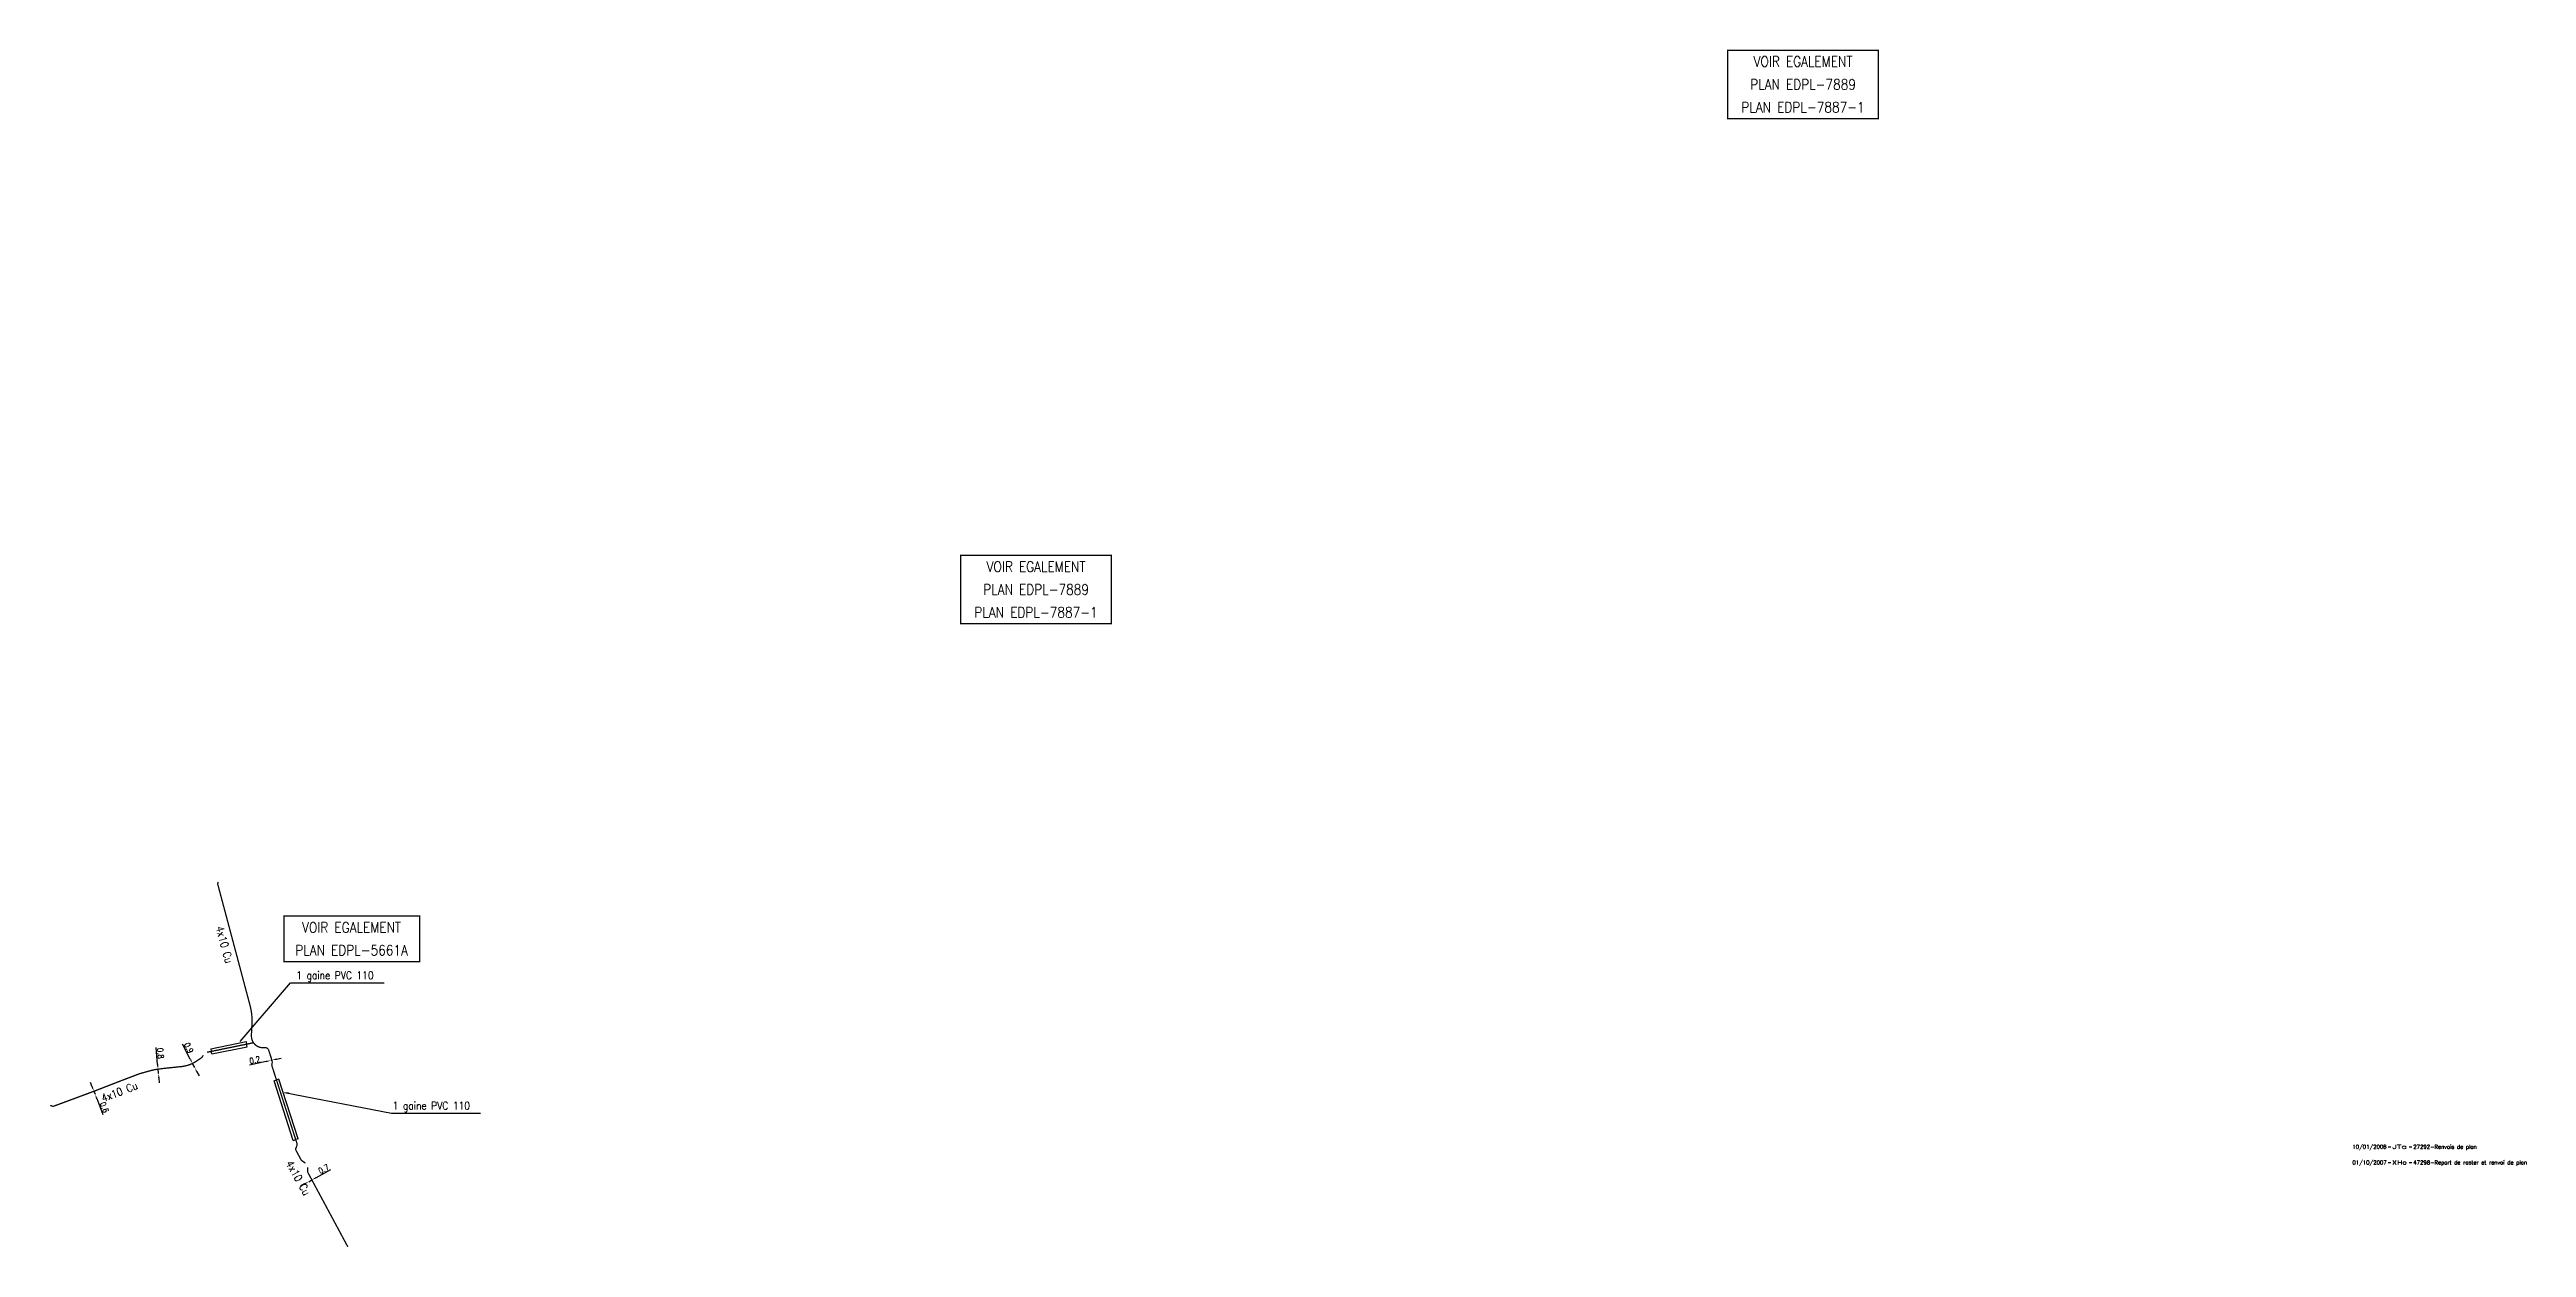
# Model space of a CAD drawing. Header units: millimetres. Extents: x 257036 to 257983, y 144000 to 144707.
# Drawn here: x 257506.2 to 257980.5, y 143999.9 to 144229.2 of the extents above; entities that cross this region are included whole.
import ezdxf
from ezdxf.enums import TextEntityAlignment as Align

# ---------------------------------------------------------------- set-up
doc = ezdxf.new("R2010")
doc.units = ezdxf.units.MM
doc.header["$PDMODE"] = 34
doc.linetypes.add('E_ST_Cu', pattern=[2000, 1000, 1000])
doc.layers.get('0').update_dxf_attribs({"linetype": 'CONTINUOUS'})
doc.layers.get('DEFPOINTS').update_dxf_attribs({"linetype": 'CONTINUOUS'})
for name, color, linetype in [('E_110', 1, 'CONTINUOUS'), ('E_400', 7, 'CONTINUOUS'), ('E_900', 7, 'CONTINUOUS')]:
    doc.layers.add(name, color=color, linetype=linetype)
doc.layers.add('E_910', color=7, linetype='CONTINUOUS', plot=False)
doc.styles.get("Standard").update_dxf_attribs({"font": 'romans.shx', "width": 0.85})
doc.dimstyles.get("Standard").update_dxf_attribs({"dimtxt": 1.5, "dimasz": 1.2, "dimexe": 0.625, "dimexo": 0.625, "dimgap": 0.25, "dimtad": 1, "dimdec": 1, "dimzin": 0, "dimdsep": 46, "dimtxsty": 'Standard', "dimcen": -0.5, "dimadec": 0, "dimazin": 0, "dimtfac": 1, "dimtdec": 1, "dimtmove": 0, "dimatfit": 3, "dimfxl": 1, "dimtolj": 1, "dimtzin": 0, "dimarcsym": 0})

# ---------------------------------------------------------------- blocks, each defined once
blk = doc.blocks.new('*D0')
at = {"layer": 'DEFPOINTS', "color": 0, "linetype": 'Continuous'}
for p in [(257548.61, 144035.68), (257548.61, 144035.68), (257548.8, 144035.72)]:
    blk.add_point(p, dxfattribs=at)
at = {"layer": 'E_110', "color": 0, "linetype": 'Continuous', "lineweight": -2}
for p, q in [((257547.73, 144035.48), (257544.53, 144034.76)), ((257548.8, 144035.72), (257548.61, 144035.68)), ((257549.68, 144035.92), (257550.56, 144036.12))]:
    blk.add_line(p, q, dxfattribs=at)
at = {"layer": 'E_110', "color": 0, "linetype": 'Continuous'}
for points in [[(257547.7, 144035.63), (257547.76, 144035.34), (257548.61, 144035.68)], [(257549.65, 144036.07), (257549.71, 144035.78), (257548.8, 144035.72)]]:
    blk.add_solid(points, dxfattribs=at)
at = {"layer": 'E_110', "color": 0, "linetype": 'Continuous', "insert": (257545.52, 144035.75), "char_height": 1.125, "attachment_point": 5, "rotation": 12.706}
blk.add_mtext('\\A1;0.2', dxfattribs=at)
blk = doc.blocks.new('*D7')
at = {"layer": 'DEFPOINTS', "color": 0, "linetype": 'Continuous'}
for p in [(257514.72, 144029.77), (257514.93, 144029.21), (257514.93, 144029.21)]:
    blk.add_point(p, dxfattribs=at)
at = {"layer": 'E_110', "color": 0, "linetype": 'Continuous', "lineweight": -2}
for p, q in [((257514.39, 144030.61), (257514.07, 144031.45)), ((257514.72, 144029.77), (257514.93, 144029.21)), ((257515.26, 144028.37), (257516.44, 144025.31))]:
    blk.add_line(p, q, dxfattribs=at)
at = {"layer": 'E_110', "color": 0, "linetype": 'Continuous'}
for points in [[(257514.53, 144030.66), (257514.25, 144030.55), (257514.72, 144029.77)], [(257515.4, 144028.42), (257515.12, 144028.31), (257514.93, 144029.21)]]:
    blk.add_solid(points, dxfattribs=at)
at = {"layer": 'E_110', "color": 0, "linetype": 'Continuous', "insert": (257516.71, 144026.69), "char_height": 1.125, "attachment_point": 5, "rotation": 291.1548}
blk.add_mtext('\\A1;0.6', dxfattribs=at)
blk = doc.blocks.new('*D8')
at = {"layer": 'DEFPOINTS', "color": 0, "linetype": 'Continuous'}
for p in [(257527, 144034), (257527.07, 144033.2), (257527.07, 144033.2)]:
    blk.add_point(p, dxfattribs=at)
at = {"layer": 'E_110', "color": 0, "linetype": 'Continuous', "lineweight": -2}
for p, q in [((257526.91, 144034.9), (257526.61, 144038.16)), ((257527.07, 144033.2), (257527, 144034)), ((257527.15, 144032.31), (257527.23, 144031.41))]:
    blk.add_line(p, q, dxfattribs=at)
at = {"layer": 'E_110', "color": 0, "linetype": 'Continuous'}
for points in [[(257527.06, 144034.91), (257526.76, 144034.88), (257527, 144034)], [(257527.3, 144032.32), (257527, 144032.29), (257527.07, 144033.2)]]:
    blk.add_solid(points, dxfattribs=at)
at = {"layer": 'E_110', "color": 0, "linetype": 'Continuous', "insert": (257527.47, 144037.04), "char_height": 1.125, "attachment_point": 5, "rotation": 275.2761}
blk.add_mtext('\\A1;0.8', dxfattribs=at)
blk = doc.blocks.new('*D9')
at = {"layer": 'DEFPOINTS', "color": 0, "linetype": 'Continuous'}
for p in [(257533.59, 144035.1), (257534.01, 144034.3), (257534.01, 144034.3)]:
    blk.add_point(p, dxfattribs=at)
at = {"layer": 'E_110', "color": 0, "linetype": 'Continuous', "lineweight": -2}
for p, q in [((257533.17, 144035.9), (257531.68, 144038.76)), ((257534.01, 144034.3), (257533.59, 144035.1)), ((257534.42, 144033.5), (257534.84, 144032.7))]:
    blk.add_line(p, q, dxfattribs=at)
at = {"layer": 'E_110', "color": 0, "linetype": 'Continuous'}
for points in [[(257533.31, 144035.97), (257533.04, 144035.83), (257533.59, 144035.1)], [(257534.55, 144033.57), (257534.29, 144033.43), (257534.01, 144034.3)]]:
    blk.add_solid(points, dxfattribs=at)
at = {"layer": 'E_110', "color": 0, "linetype": 'Continuous', "insert": (257532.88, 144038.07), "char_height": 1.125, "attachment_point": 5, "rotation": 297.5642}
blk.add_mtext('\\A1;0.9', dxfattribs=at)
blk = doc.blocks.new('*D10')
at = {"layer": 'DEFPOINTS', "color": 0, "linetype": 'Continuous'}
for p in [(257555.84, 144012.46), (257555.84, 144012.46), (257556.45, 144012.8)]:
    blk.add_point(p, dxfattribs=at)
at = {"layer": 'E_110', "color": 0, "linetype": 'Continuous', "lineweight": -2}
for p, q in [((257557.24, 144013.23), (257560.11, 144014.81)), ((257555.05, 144012.03), (257554.26, 144011.59)), ((257555.84, 144012.46), (257556.45, 144012.8))]:
    blk.add_line(p, q, dxfattribs=at)
at = {"layer": 'E_110', "color": 0, "linetype": 'Continuous'}
for points in [[(257554.98, 144012.16), (257555.12, 144011.89), (257555.84, 144012.46)], [(257557.17, 144013.36), (257557.31, 144013.1), (257556.45, 144012.8)]]:
    blk.add_solid(points, dxfattribs=at)
at = {"layer": 'E_110', "color": 0, "linetype": 'Continuous', "insert": (257558.71, 144014.9), "char_height": 1.125, "attachment_point": 5, "rotation": 28.8538}
blk.add_mtext('\\A1;0.7', dxfattribs=at)
blk = doc.blocks.new('GIS_MODF')
at = {"color": 0, "linetype": 'Continuous', "flags": 128}
for points in [[(-2.26, -0.01), (-1.76, -0.01)], [(1.76, -0.01), (2.26, -0.01)]]:
    blk.add_lwpolyline(points, dxfattribs=at)
at = {"color": 0, "linetype": 'Continuous'}
blk.add_attdef('DATE', text='', height=0.75, dxfattribs=at).set_placement((-2.58, -0.39), align=Align.RIGHT)
at = {"color": 0, "linetype": 'Continuous', "width": 3.590909}
blk.add_attdef('USER', text='', height=0.75, dxfattribs=at).set_placement((-1.52, -0.39), (1.31, -0.39), align=Align.FIT)
at = {"color": 0, "linetype": 'Continuous'}
blk.add_attdef('DESC', (2.53, -0.39), '', height=0.75, dxfattribs=at)

msp = doc.modelspace()

# ---------------------------------------------------------------- linework, layer by layer
at = {"layer": 'E_110', "linetype": 'E_ST_Cu', "const_width": 0.25, "flags": 128}
for points in [[(257555.22, 144016.01), (257554.54, 144016.48, -0.121357), (257554.38, 144016.66), (257553.42, 144018.44, -0.212944), (257553.39, 144018.85), (257553.6, 144019.44, 0.165995), (257553.6, 144019.77), (257548.8, 144034.64, -0.133773), (257548.79, 144034.9), (257548.82, 144035.06, 0.130181), (257548.8, 144035.72), (257548.15, 144037.74, 0.294807), (257547.38, 144038.13, -0.443326), (257544.88, 144040.25, -0.046759), (257544.9, 144041.03, 0.007768), (257544.96, 144042.39, 0.00732), (257544.97, 144043.83, 0.037231), (257544.88, 144044.9, 0.025922), (257544.58, 144046.32), (257538.45, 144069.32, -0.122867), (257538.44, 144069.57), (257538.51, 144069.86)], [(257506.34, 144027.06), (257506.71, 144026.93, 0.177391), (257507.05, 144026.93), (257514.71, 144029.77, 0.004024), (257514.72, 144029.77), (257519.32, 144031.56), (257523.41, 144033.12, -0.001351), (257524.84, 144033.52, -0.002241), (257525.68, 144033.75, -0.02529), (257526.61, 144033.95, -0.014585), (257527, 144034, -0.01112), (257528.29, 144034.17), (257531.53, 144034.51, 0.053358), (257532.82, 144034.79, 0.031298), (257533.59, 144035.1, 0.012342), (257533.84, 144035.23, 0.031275), (257535.34, 144036.22), (257535.48, 144036.39, 0.05663), (257535.6, 144036.58), (257535.65, 144036.7)], [(257555.64, 144015.24), (257555.65, 144014.41, 0.121357), (257555.71, 144014.18), (257556.45, 144012.8), (257563.33, 144000)]]:
    msp.add_lwpolyline(points, format="xyb", dxfattribs=at)
msp.add_lwpolyline([(257536.37, 144037.24), (257545.27, 144039.06)], dxfattribs=at)
at = {"layer": 'E_400', "color": 7, "linetype": 'CONTINUOUS'}
for p, q in [((257537.09, 144037.9), (257543.86, 144039.28)), ((257543.86, 144039.28), (257543.96, 144038.79)), ((257544.06, 144038.3), (257543.96, 144038.79)), ((257537.09, 144037.9), (257537.19, 144037.41)), ((257537.29, 144036.92), (257537.19, 144037.41)), ((257537.29, 144036.92), (257544.06, 144038.3)), ((257549.2, 144031.79), (257549.67, 144031.95)), ((257552.89, 144020.36), (257549.2, 144031.79)), ((257550.15, 144032.1), (257549.67, 144031.95)), ((257553.84, 144020.66), (257550.15, 144032.1)), ((257552.89, 144020.36), (257553.36, 144020.51)), ((257553.84, 144020.66), (257553.36, 144020.51))]:
    msp.add_line(p, q, dxfattribs=at)
at = {"layer": 'E_900', "const_width": 0.25}
for points in [[(257827.58, 144229.07), (257856.43, 144229.07), (257856.43, 144215.96), (257827.58, 144215.96)], [(257680.71, 144132.37), (257709.55, 144132.37), (257709.55, 144119.26), (257680.71, 144119.26)], [(257551.13, 144063.31), (257577.08, 144063.31), (257577.08, 144054.57), (257551.13, 144054.57)]]:
    msp.add_lwpolyline(points, close=True, dxfattribs=at)

# ---------------------------------------------------------------- block references
at = {"layer": 'E_910'}
ref = msp.add_blockref('GIS_MODF', (257956.33, 144019.15), dxfattribs=at)
ref.add_attrib('DATE', '10/01/2008', dxfattribs={"layer": '0', "color": 0, "linetype": 'Continuous', "height": 0.75}).set_placement((257953.75, 144018.77), align=Align.RIGHT)
ref.add_attrib('USER', 'JTa', dxfattribs={"layer": '0', "color": 0, "linetype": 'Continuous', "height": 0.75, "width": 1.680851}).set_placement((257954.82, 144018.77), (257957.64, 144018.77), align=Align.FIT)
ref.add_attrib('DESC', '27292-Renvois de plan', (257958.86, 144018.77), dxfattribs={"layer": '0', "color": 0, "linetype": 'Continuous', "height": 0.75})
ref = msp.add_blockref('GIS_MODF', (257956.33, 144016.15), dxfattribs=at)
ref.add_attrib('DATE', '01/10/2007', dxfattribs={"layer": '0', "color": 0, "linetype": 'Continuous', "height": 0.75}).set_placement((257953.75, 144015.77), align=Align.RIGHT)
ref.add_attrib('USER', 'XHo', dxfattribs={"layer": '0', "color": 0, "linetype": 'Continuous', "height": 0.75, "width": 1.362069}).set_placement((257954.82, 144015.77), (257957.64, 144015.77), align=Align.FIT)
ref.add_attrib('DESC', '47298-Report de raster et renvoi de plan', (257958.86, 144015.77), dxfattribs={"layer": '0', "color": 0, "linetype": 'Continuous', "height": 0.75})

# ---------------------------------------------------------------- texts
at = {"layer": 'E_110', "width": 0.85}
for rotation, p in [(285.0039, (257538.05, 144061.17)), (21.2617, (257516.49, 144027.66)), (299.5044, (257551.39, 144015.98))]:
    msp.add_text('4x10 Cu', height=1.5, rotation=rotation, dxfattribs=at).set_placement(p)
at = {"layer": 'E_400', "char_height": 1.5, "attachment_point": 4}
for insert in [(257553.46, 144051.73), (257571.92, 144026.77)]:
    msp.add_mtext('1 gaine PVC 110', dxfattribs=dict(at, insert=insert))
at = {"layer": 'E_900', "width": 0.85}
for s, p in [('PLAN EDPL-7889', (257842, 144221.52)), ('VOIR EGALEMENT', (257842, 144225.9)), ('PLAN EDPL-7887-1', (257842, 144217.15)), ('VOIR EGALEMENT', (257695.13, 144129.2)), ('PLAN EDPL-7889', (257695.13, 144124.82)), ('PLAN EDPL-7887-1', (257695.13, 144120.45)), ('PLAN EDPL-5661A', (257564.05, 144055.77)), ('VOIR EGALEMENT', (257564.05, 144060.14))]:
    msp.add_text(s, height=2, dxfattribs=at).set_placement(p, align=Align.CENTER)

# ---------------------------------------------------------------- dimensions: what is measured, and where the dimension line sits
at = {"layer": 'E_110', "linetype": 'Continuous'}
for base, p1, p2, angle, picture, middle in [((257534.01, 144034.3), (257533.59, 144035.1), (257534.01, 144034.3), 117.5642, '*D9', (257532.22, 144037.73)), ((257527.07, 144033.2), (257527, 144034), (257527.07, 144033.2), 95.2761, '*D8', (257526.72, 144036.98)), ((257548.61, 144035.68), (257548.8, 144035.72), (257548.61, 144035.68), 12.706, '*D0', (257545.69, 144035.02)), ((257514.93, 144029.21), (257514.71, 144029.77), (257514.93, 144029.21), 111.1548, '*D7', (257516.01, 144026.42)), ((257555.84, 144012.46), (257556.45, 144012.8), (257555.84, 144012.46), 28.8538, '*D10', (257559.07, 144014.24))]:
    dim = msp.add_linear_dim(base=base, p1=p1, p2=p2, angle=angle, dimstyle='Standard', override={"dimscale": 0.75}, dxfattribs=at)
    dim.commit()
    dim.dimension.update_dxf_attribs({"geometry": picture, "text_midpoint": middle, "dimtype": 160})

# ---------------------------------------------------------------- leaders
at = {"layer": 'E_400', "annotation_type": 0, "has_hookline": 1, "hookline_direction": 0, "text_width": 16.82}
for points in [[(257542.73, 144039.32), (257552.38, 144050.54), (257553.28, 144050.54)], [(257551.21, 144029.56), (257571.73, 144025.59)]]:
    msp.add_leader(points, dimstyle='Standard', override={"dimscale": 0.75}, dxfattribs=at)

doc.saveas('drawing.dxf')
